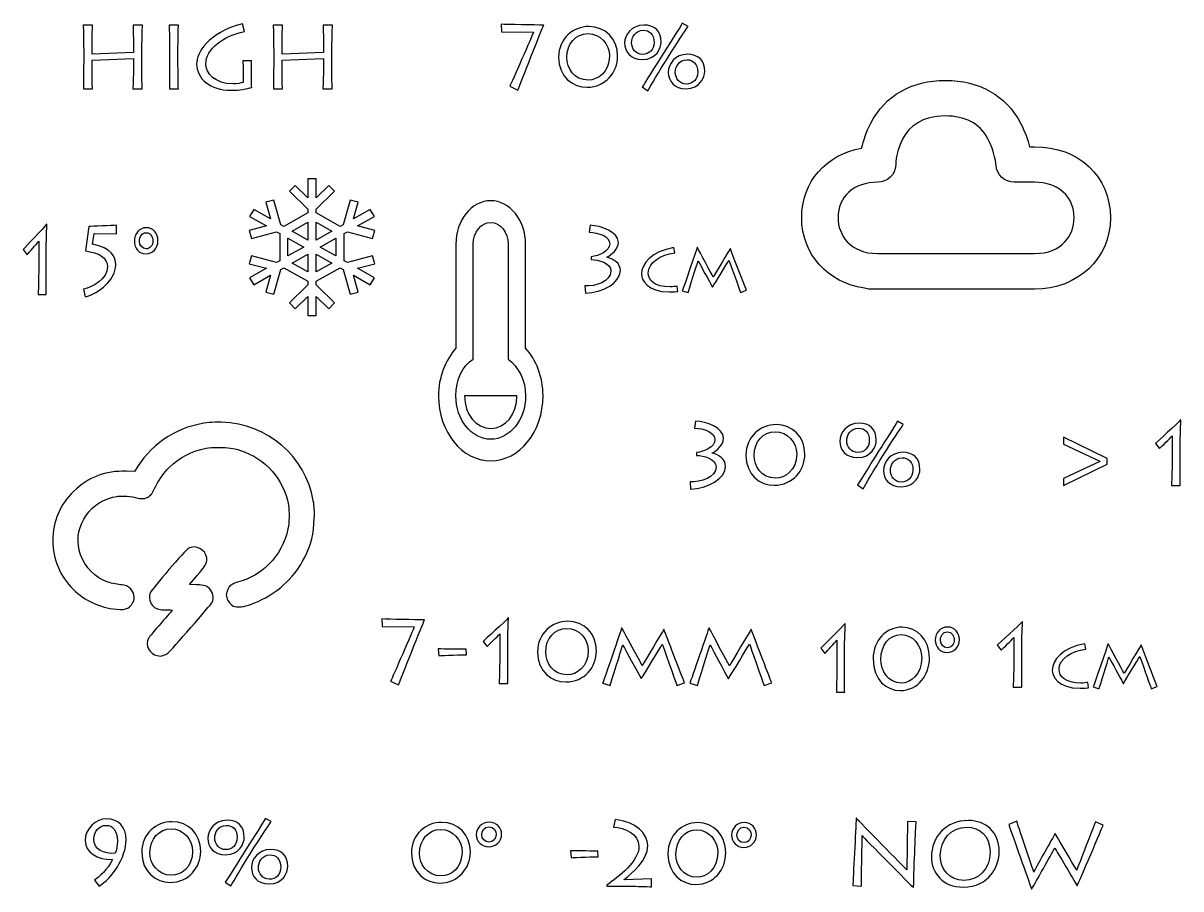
# Model space of a CAD drawing. Extents: x 40 to 368, y 40 to 392.
# Drawn here: x 42.9 to 236.5, y 246.9 to 391.7 of the extents above; entities that cross this region are included whole.
import ezdxf

# ---------------------------------------------------------------- set-up
doc = ezdxf.new("R2010")
doc.units = 0
doc.layers.add('Layer_1', color=7, linetype='CONTINUOUS')

msp = doc.modelspace()

# ---------------------------------------------------------------- linework, layer by layer
at = {"layer": 'Layer_1', "color": 7}
for points in [[(54.499787, 391.349905), (52.947069, 391.349905)], [(62.868933, 391.349905), (61.285162, 391.349905)], [(68.874555, 391.349905), (67.321839, 391.349905)], [(79.912187, 390.26933), (79.601642, 391.593415)], [(86.281975, 391.349905), (84.729256, 391.349905)], [(94.65112, 391.349905), (93.067348, 391.349905)], [(122.844132, 391.496594), (122.90624, 390.218168)], [(129.971105, 391.313962), (129.94005, 391.35962)], [(154.132361, 391.146549), (153.154149, 391.679227)], [(122.90624, 390.218168), (128.263115, 390.187729)], [(61.347271, 388.016865), (61.347271, 386.799316), (54.422151, 386.510148), (54.422151, 387.697258)], [(93.129459, 388.016865), (93.129459, 386.799316), (86.204338, 386.510148), (86.204338, 387.697258)], [(53.024705, 386.966729), (53.024705, 385.323038)], [(54.422151, 384.531631), (54.422151, 385.50567), (61.347271, 385.794838), (61.347271, 384.212025)], [(62.744718, 384.988212), (62.744718, 386.510148)], [(67.399473, 386.966729), (67.399473, 385.323038)], [(68.796918, 385.292599), (68.796918, 386.93629)], [(81.092251, 385.353477), (79.632698, 385.353477)], [(84.806892, 386.966729), (84.806892, 385.323038)], [(86.204338, 384.531631), (86.204338, 385.50567), (93.129459, 385.794838), (93.129459, 384.212025)], [(94.526905, 384.988212), (94.526905, 386.510148)], [(79.679279, 384.303341), (79.679279, 381.761707)], [(81.076725, 383.070572), (81.076732, 384.181586)], [(52.978123, 380.696352), (54.484259, 380.696352)], [(61.254108, 380.696352), (62.806825, 380.696352)], [(67.352891, 380.696352), (68.859029, 380.696352)], [(84.760311, 380.696352), (86.266446, 380.696352)], [(93.036296, 380.696352), (94.589012, 380.696352)], [(124.288159, 381.11699), (125.65455, 380.462557)], [(146.44641, 381.025674), (147.393567, 380.386461)], [(211.247309, 371.018482), (212.082719, 371.018482)], [(212.082719, 365.063127), (208.665052, 365.063127)], [(46.863952, 358.03883), (46.820556, 358.03883)], [(53.894178, 357.679405), (53.301134, 353.578712)], [(54.50169, 354.722333), (54.776519, 356.486773)], [(54.776519, 356.486773), (58.522841, 356.454098), (58.537305, 357.875454)], [(63.455706, 356.633811), (63.47017, 356.633811)], [(63.499102, 357.467021), (63.484637, 357.467021)], [(137.765208, 357.87627), (137.578882, 356.704378)], [(45.504282, 355.196118), (45.504282, 350.964725)], [(115.275071, 354.726646), (115.275071, 337.320992)], [(118.19148, 335.507903), (118.19148, 354.726646)], [(124.024299, 354.726646), (124.024299, 335.507903)], [(126.940708, 337.320992), (126.940708, 354.726646)], [(42.900662, 353.823774), (43.551567, 352.941552)], [(46.748234, 350.605303), (46.748234, 353.121264)], [(137.936006, 352.61037), (137.936006, 352.153789)], [(140.529045, 352.519053), (140.529045, 352.549493)], [(151.920402, 353.24826), (151.750278, 354.153481)], [(155.6861, 354.14157), (155.637493, 354.14157)], [(161.190821, 353.939087), (161.154366, 353.939087)], [(185.804707, 353.152307), (212.082719, 353.152307)], [(52.968448, 347.190779), (53.286669, 345.916462)], [(136.849104, 347.740173), (136.942267, 346.507405)], [(152.394318, 346.804515), (152.284953, 347.697825)], [(153.146394, 346.935534), (154.142834, 346.625853)], [(158.189351, 347.531074), (158.213654, 347.531074)], [(162.867756, 346.625853), (163.876347, 346.995088)], [(212.082719, 347.196926), (184.589517, 347.196926)], [(45.417496, 346.275883), (46.777163, 346.275883)], [(125.482504, 329.3434), (116.733275, 329.3434)], [(155.359289, 325.121562), (155.172962, 323.94967)], [(190.122208, 324.573665), (189.143996, 325.106341)], [(236.540979, 325.308849), (236.494397, 325.308849)], [(235.081425, 322.660681), (235.081425, 318.718867)], [(155.530086, 319.855662), (155.530086, 319.399081)], [(158.123125, 319.764345), (158.123125, 319.794785)], [(232.286534, 321.382254), (232.985257, 320.560409)], [(236.416763, 318.384039), (236.416763, 320.727823)], [(62.02216, 317.455195), (61.546754, 316.690809), (60.15803, 316.737626)], [(154.443184, 314.985465), (154.536347, 313.752697)], [(182.436257, 314.452789), (183.383414, 313.813576)], [(234.988262, 314.35091), (236.447816, 314.35091)], [(71.923566, 297.736056), (70.715631, 297.792062), (71.990078, 299.283642)], [(102.898462, 292.027203), (102.960572, 290.748776)], [(102.960572, 290.748776), (108.317448, 290.718339)], [(110.025438, 291.84457), (109.994383, 291.890228)], [(124.07195, 292.194616), (124.025368, 292.194616)], [(143.062658, 290.505267), (143.00055, 290.505267)], [(157.649713, 290.505267), (157.587602, 290.505267)], [(180.404151, 291.237002), (180.359549, 291.237002)], [(197.502066, 290.68067), (197.487204, 290.68067)], [(210.056017, 291.570929), (210.009435, 291.570929)], [(122.612396, 289.546448), (122.612396, 285.604634)], [(150.096468, 290.246537), (150.049886, 290.246537)], [(164.683523, 290.246537), (164.636941, 290.246537)], [(197.457467, 289.870011), (197.47233, 289.870011)], [(208.596463, 288.92276), (208.596463, 284.980947)], [(112.339471, 287.020035), (112.417108, 285.878583)], [(117.028679, 286.030775), (116.982097, 286.989595)], [(119.817505, 288.268021), (120.516228, 287.446176)], [(123.947734, 285.269806), (123.947734, 287.61359)], [(176.330609, 287.136031), (176.999621, 286.277685)], [(179.006659, 288.471229), (179.006659, 284.354364)], [(205.801572, 287.644334), (206.500295, 286.822489)], [(209.931801, 284.646119), (209.931801, 286.989902)], [(220.639961, 286.973359), (220.469838, 287.87858)], [(224.40566, 287.866669), (224.357053, 287.866669)], [(229.910381, 287.664185), (229.873926, 287.664185)], [(180.285217, 284.004668), (180.285217, 286.452535)], [(104.342489, 281.647599), (105.708882, 280.993165)], [(122.519233, 281.236677), (123.978787, 281.236677)], [(139.817477, 281.297553), (141.090707, 280.901849)], [(146.261256, 282.058522), (146.292309, 282.058522)], [(152.239218, 280.901849), (153.527974, 281.373651)], [(154.404532, 281.297553), (155.67776, 280.901849)], [(160.848309, 282.058522), (160.879364, 282.058522)], [(166.826273, 280.901849), (168.115027, 281.373651)], [(221.113878, 280.529614), (221.004512, 281.422924)], [(226.90891, 281.256173), (226.933214, 281.256173)], [(178.917456, 279.792429), (180.314951, 279.792429)], [(208.5033, 280.612989), (209.962854, 280.612989)], [(221.865954, 280.660633), (222.862394, 280.350952)], [(231.587315, 280.350952), (232.595907, 280.720187)], [(84.402549, 258.152831), (83.424337, 258.685507)], [(120.836057, 258.024648), (120.820538, 258.024648)], [(141.936433, 258.485567), (141.662287, 257.213253)], [(163.503449, 257.989056), (163.488211, 257.989056)], [(182.266619, 258.691085), (182.235566, 258.691085)], [(192.26612, 258.082309), (190.822093, 258.158407)], [(209.096123, 258.234505), (207.745259, 257.671387)], [(223.551921, 257.549633), (222.247639, 258.082309)], [(120.789476, 257.248461), (120.804994, 257.248461)], [(163.457758, 257.19772), (163.472996, 257.19772)], [(215.539899, 256.134233), (215.508844, 256.134233)], [(134.479559, 253.256672), (134.555709, 252.092955)], [(139.079097, 252.248115), (139.033407, 253.225626)], [(54.806783, 248.36678), (55.614195, 247.316645)], [(76.716597, 248.031955), (77.663757, 247.392742)], [(147.982855, 248.570811), (143.444236, 248.400134), (143.428999, 248.462199)], [(147.982865, 247.236429), (147.982855, 248.570811)], [(140.504788, 247.515718), (140.535263, 247.360558), (142.256284, 247.360558)], [(181.661059, 247.428758), (183.120615, 247.322221)], [(191.815831, 247.109151), (191.846886, 247.109151)], [(211.58047, 246.896079), (211.611525, 246.896079)], [(219.173258, 247.413537), (219.204313, 247.413537)]]:
    msp.add_lwpolyline(points, dxfattribs=at)
for points in [[(146.477463, 385.591482)], [(146.508518, 386.443766)], [(137.440161, 382.151907)], [(153.806291, 381.497474)], [(137.222782, 380.964796)], [(153.775235, 380.706067)], [(101.708762, 351.448607), (101.350069, 352.760278), (97.137956, 351.653987), (96.605836, 351.955139), (96.605836, 356.494733), (97.137956, 356.795885), (101.350069, 355.689593), (101.708625, 357.00122), (98.834667, 357.756019), (101.650345, 359.34943), (100.957683, 360.525342), (98.142004, 358.931932), (98.912069, 361.748917), (97.573915, 362.100365), (96.445248, 357.971753), (95.913128, 357.670601), (91.902262, 359.940354), (91.902262, 360.542568), (94.985754, 363.564978), (94.006156, 364.525157), (91.902262, 362.462971), (91.902262, 365.649791), (90.516892, 365.649791), (90.516892, 362.463015), (88.412999, 364.525201), (87.433401, 363.565023), (90.516892, 360.542613), (90.516892, 359.940398), (86.506026, 357.670645), (85.973906, 357.971798), (84.845331, 362.10041), (83.507177, 361.748962), (84.277241, 358.931976), (81.461562, 360.525386), (80.7689, 359.349474), (83.584579, 357.756064), (80.710621, 357.001265), (81.069177, 355.689638), (85.28129, 356.79593), (85.81341, 356.494778), (85.81341, 351.955139), (85.28129, 351.653987), (81.069177, 352.760278), (80.710621, 351.448652), (83.584579, 350.693852), (80.7689, 349.100442), (81.461562, 347.92453), (84.277241, 349.51794), (83.507268, 346.70091), (84.845422, 346.349462), (85.974088, 350.478074), (86.506208, 350.779226), (90.517075, 348.509474), (90.517075, 347.907259), (87.433583, 344.884849), (88.413181, 343.92467), (90.517075, 345.986857), (90.517075, 342.800081), (91.902444, 342.800081), (91.902444, 345.986857), (94.006338, 343.92467), (94.985936, 344.884849), (91.902444, 347.907259), (91.902444, 348.509474), (95.91331, 350.779226), (96.445431, 350.478074), (97.574097, 346.349462), (98.912251, 346.70091), (98.142187, 349.517896), (100.957865, 347.924485), (101.650528, 349.100398), (98.834849, 350.693808)], [(90.516983, 355.400893), (87.891442, 356.886704), (90.516983, 358.372515)], [(91.902353, 358.372515), (94.527895, 356.886704), (91.902353, 355.400893)], [(64.598408, 355.277804)], [(65.451817, 355.310478)], [(87.19878, 355.710703), (89.824321, 354.224936), (87.19878, 352.739125)], [(95.220557, 352.739125), (92.595016, 354.224936), (95.220557, 355.710747)], [(90.516983, 350.077357), (87.891442, 351.563168), (90.516983, 353.048979)], [(91.902353, 350.077357), (91.902353, 353.048979), (94.527895, 351.563168)], [(185.804707, 353.152307)], [(212.082719, 347.19687)], [(126.940708, 337.320992)], [(74.026069, 324.876343)], [(121.107889, 323.904133)], [(121.107889, 322.091044)], [(222.993761, 318.414479), (222.993761, 318.384039), (216.938163, 315.50758), (216.938163, 314.35091), (224.20488, 317.91224), (224.20488, 318.886278), (216.938163, 322.447609), (216.938163, 321.290938)], [(182.498365, 319.870883)], [(182.467309, 319.018597)], [(168.542346, 314.39191)], [(168.759724, 315.57902)], [(189.765082, 314.133183)], [(189.796137, 314.924589)], [(70.982126, 304.001656)], [(198.631951, 288.550706)], [(199.509107, 288.582496)], [(133.683759, 281.495404)], [(133.901138, 282.682514)], [(189.815391, 281.302478)], [(189.607254, 280.062649)], [(122.016114, 255.985256)], [(122.932236, 256.015693)], [(164.660954, 255.909889)], [(165.55953, 255.940935)], [(54.71362, 255.245932)], [(76.747653, 252.597763)], [(76.778708, 253.450049)], [(67.49297, 247.971076)], [(67.710351, 249.158186)], [(84.076478, 248.503755)], [(112.808023, 249.045225)], [(155.628926, 248.834584)], [(200.267225, 248.31148)], [(84.045425, 247.712349)], [(112.590642, 247.858115)], [(155.415702, 247.624331)], [(200.127481, 247.185246)]]:
    msp.add_lwpolyline(points, close=True, dxfattribs=at)
for points in [[(52.947069, 391.349905), (52.978123, 390.98464), (53.024705, 387.225458), (53.024705, 386.966729)], [(54.422151, 387.697258), (54.422151, 387.971207), (54.468732, 391.075957), (54.499787, 391.349905)], [(61.285162, 391.349905), (61.316217, 391.015079), (61.347271, 388.275594), (61.347271, 388.016865)], [(62.744718, 386.510148), (62.744718, 386.875413), (62.822352, 390.98464), (62.868933, 391.349905)], [(67.321839, 391.349905), (67.352891, 390.98464), (67.399473, 387.225458), (67.399473, 386.966729)], [(68.796918, 386.93629), (68.796918, 388.762614), (68.8435, 391.075957), (68.874555, 391.349905)], [(79.601642, 391.593415), (73.73237, 390.04104), (71.915691, 386.616684), (71.915691, 384.896896)], [(84.729256, 391.349905), (84.760311, 390.98464), (84.806892, 387.225458), (84.806892, 386.966729)], [(86.204338, 387.697258), (86.204338, 387.971207), (86.25092, 391.075957), (86.281975, 391.349905)], [(93.067348, 391.349905), (93.098404, 391.015079), (93.129459, 388.275594), (93.129459, 388.016865)], [(94.526905, 386.510148), (94.526905, 386.875413), (94.604539, 390.98464), (94.65112, 391.349905)], [(129.94005, 391.35962), (128.46497, 391.35962), (123.993144, 391.450936), (122.844132, 391.496594)], [(125.65455, 380.462557), (125.98062, 381.299622), (129.722671, 390.918259), (129.971105, 391.313962)], [(146.741425, 391.35962), (144.645257, 391.35962), (143.511774, 389.68549), (143.511774, 388.361406)], [(149.613953, 388.49838), (149.613953, 390.41602), (148.449415, 391.35962), (146.741425, 391.35962)], [(153.154149, 391.679227), (152.70386, 390.8726), (151.368522, 388.787548), (150.002132, 386.641618)], [(73.452881, 384.881676), (73.452881, 387.301555), (76.371991, 389.599678), (79.912187, 390.26933)], [(128.263115, 390.187729), (128.107844, 389.807245), (124.61423, 381.58879), (124.288159, 381.11699)], [(137.517798, 391.11611), (134.893706, 391.11611), (132.471467, 389.091935), (132.471467, 386.017624)], [(133.837857, 385.941527), (133.837857, 388.25487), (135.343993, 389.929), (137.378053, 389.929)], [(137.378053, 389.929), (139.396585, 389.929), (140.96483, 388.193993), (140.96483, 386.200257)], [(142.331221, 386.139379), (142.331221, 389.091935), (140.281634, 391.11611), (137.517798, 391.11611)], [(144.676312, 388.407064), (144.676312, 389.274568), (145.250817, 390.507336), (146.648262, 390.507336)], [(146.648262, 390.507336), (147.610948, 390.507336), (148.433887, 389.868123), (148.433887, 388.467941)], [(150.762963, 386.002405), (152.175937, 388.25487), (153.666546, 390.461678), (154.132361, 391.146549)], [(143.511774, 388.361406), (143.511774, 386.900347), (144.489986, 385.591482), (146.477463, 385.591482)], [(146.508518, 386.443766), (145.390561, 386.443766), (144.676312, 387.402586), (144.676312, 388.407064)], [(146.477463, 385.591482), (148.822068, 385.591482), (149.613953, 387.53956), (149.613953, 388.49838)], [(148.433887, 388.467941), (148.433887, 387.204734), (147.564366, 386.443766), (146.508518, 386.443766)], [(79.632698, 385.353477), (79.648216, 385.262161), (79.679279, 384.744702), (79.679279, 384.303341)], [(81.076732, 384.181586), (81.076732, 384.638167), (81.076732, 384.988212), (81.092251, 385.353477)], [(132.471467, 386.017624), (132.471467, 382.638926), (134.878177, 380.964796), (137.222782, 380.964796)], [(137.440161, 382.151907), (135.048977, 382.151907), (133.837857, 384.160862), (133.837857, 385.941527)], [(137.222782, 380.964796), (140.343744, 380.964796), (142.331221, 383.49121), (142.331221, 386.139379)], [(140.96483, 386.200257), (140.96483, 383.445552), (139.008407, 382.151907), (137.440161, 382.151907)], [(150.002132, 386.641618), (148.480468, 384.252178), (146.989859, 381.786642), (146.44641, 381.025674)], [(147.393567, 380.386461), (147.859382, 381.193087), (149.272354, 383.628184), (150.762963, 386.002405)], [(154.039198, 386.474205), (151.94303, 386.474205), (150.809544, 384.800075), (150.809544, 383.475991)], [(151.974082, 383.460772), (151.974082, 384.328275), (152.548589, 385.561043), (153.946035, 385.561043)], [(153.946035, 385.561043), (154.908718, 385.561043), (155.731659, 384.92183), (155.731659, 383.50643)], [(156.911724, 383.612965), (156.911724, 385.530605), (155.747186, 386.474205), (154.039198, 386.474205)], [(53.024705, 385.323038), (53.024705, 384.927335), (53.009178, 381.366004), (52.978123, 380.696352)], [(54.484259, 380.696352), (54.468733, 381.046398), (54.422151, 383.84676), (54.422151, 384.531631)], [(61.347271, 384.212025), (61.347271, 383.922857), (61.300689, 381.21381), (61.254108, 380.696352)], [(62.806825, 380.696352), (62.77577, 380.98552), (62.744718, 384.79036), (62.744718, 384.988212)], [(67.399473, 385.323038), (67.399473, 384.927335), (67.383954, 381.366004), (67.352891, 380.696352)], [(68.859029, 380.696352), (68.84351, 381.046398), (68.796918, 383.770663), (68.796918, 385.292599)], [(71.915691, 384.896896), (71.915691, 382.385701), (74.16713, 380.452842), (77.6918, 380.452842)], [(78.01787, 381.533417), (74.94349, 381.533417), (73.452881, 383.298863), (73.452881, 384.881676)], [(84.806892, 385.323038), (84.806892, 384.927335), (84.791374, 381.366004), (84.760311, 380.696352)], [(86.266446, 380.696352), (86.250927, 381.046398), (86.204338, 383.84676), (86.204338, 384.531631)], [(93.129459, 384.212025), (93.129459, 383.922857), (93.082877, 381.21381), (93.036296, 380.696352)], [(94.589012, 380.696352), (94.557957, 380.98552), (94.526905, 384.79036), (94.526905, 384.988212)], [(150.809544, 383.475991), (150.809544, 382.014932), (151.787756, 380.706067), (153.775235, 380.706067)], [(153.806291, 381.497474), (152.688334, 381.497474), (151.974082, 382.456294), (151.974082, 383.460772)], [(153.775235, 380.706067), (156.119838, 380.706067), (156.911724, 382.654145), (156.911724, 383.612965)], [(155.731659, 383.50643), (155.731659, 382.243223), (154.862137, 381.497474), (153.806291, 381.497474)], [(79.679279, 381.761707), (79.306627, 381.639953), (78.670012, 381.533417), (78.01787, 381.533417)], [(81.123306, 380.939862), (81.123306, 381.137714), (81.076725, 382.492237), (81.076725, 383.070572)], [(184.665467, 374.963932), (187.095817, 379.579349), (191.500804, 382.110412), (197.196914, 382.110412)], [(197.196914, 382.110412), (202.817058, 382.110412), (207.297992, 379.579349), (209.728342, 374.963932)], [(77.6918, 380.452842), (78.980556, 380.452842), (80.424583, 380.681133), (81.123306, 380.939862)], [(197.120974, 376.155059), (189.298304, 376.229619), (188.842614, 368.785234), (188.842614, 367.966371)], [(204.260075, 372.358477), (202.817058, 374.96396), (200.462658, 376.155059), (197.120974, 376.155059)], [(183.146484, 370.795141), (183.450304, 371.986213), (183.905987, 373.475073), (184.665467, 374.963932)], [(209.728342, 374.963932), (210.487802, 373.549521), (210.943499, 372.135107), (211.247309, 371.018482)], [(205.627142, 367.891924), (205.627142, 367.891924), (205.475295, 370.199646), (204.260075, 372.358477)], [(173.121351, 359.107661), (173.121351, 365.137519), (177.222524, 369.752935), (183.146484, 370.795141)], [(212.082719, 371.018482), (219.449699, 371.018482), (224.766062, 366.030829), (224.766062, 359.107661)], [(188.842614, 367.966371), (188.766514, 366.328646), (187.475557, 365.063127), (185.804707, 365.063127)], [(208.665052, 365.063127), (207.070152, 365.063127), (205.703092, 366.328646), (205.627142, 367.891924)], [(185.804707, 365.063127), (181.855374, 365.063127), (179.197181, 362.680957), (179.197181, 359.107717)], [(218.690199, 359.107717), (218.690199, 362.680957), (216.032019, 365.063127), (212.082719, 365.063127)], [(121.107889, 361.979002), (117.899839, 361.979002), (115.275071, 358.715442), (115.275071, 354.726646)], [(126.940708, 354.726646), (126.940708, 358.715442), (124.31594, 361.979002), (121.107889, 361.979002)], [(118.19148, 354.726646), (118.19148, 356.721044), (119.503864, 358.352824), (121.107889, 358.352824)], [(121.107889, 358.352824), (122.711915, 358.352824), (124.024299, 356.721044), (124.024299, 354.726646)], [(183.602174, 347.345765), (177.526334, 348.239075), (173.121351, 353.003385), (173.121351, 359.107661)], [(179.197181, 359.107717), (179.197181, 356.278894), (181.247804, 353.152307), (185.804707, 353.152307)], [(212.082719, 353.152307), (216.639609, 353.152307), (218.690199, 356.204446), (218.690199, 359.107717)], [(224.766062, 359.107661), (224.766062, 352.333387), (219.297799, 347.19687), (212.082719, 347.19687)], [(46.820556, 358.03883), (46.401084, 357.499695), (43.175488, 354.101509), (42.900662, 353.823774)], [(46.748234, 353.121264), (46.748234, 355.326815), (46.863952, 357.499695), (46.863952, 358.03883)], [(58.537305, 357.875454), (57.785147, 357.810106), (54.328118, 357.695742), (53.894178, 357.679405)], [(63.484637, 357.467021), (62.370864, 357.467021), (61.502991, 356.486773), (61.502991, 355.228792)], [(62.3564, 355.245129), (62.3564, 355.914964), (62.746943, 356.633811), (63.455706, 356.633811)], [(63.47017, 356.633811), (64.265722, 356.633811), (64.598408, 355.898627), (64.598408, 355.277804)], [(65.451817, 355.310478), (65.451817, 356.454098), (64.699658, 357.467021), (63.499102, 357.467021)], [(137.578882, 356.704378), (139.178181, 356.689167), (141.010386, 356.019507), (141.010386, 354.756299)], [(142.454413, 354.999811), (142.454413, 356.810913), (139.566359, 357.784954), (137.765208, 357.87627)], [(43.551567, 352.941552), (43.971039, 353.431678), (45.08481, 354.640647), (45.504282, 355.196118)], [(58.378194, 351.24246), (58.378194, 352.58213), (57.683896, 354.117846), (54.50169, 354.722333)], [(61.502991, 355.228792), (61.502991, 354.068835), (62.298542, 353.08859), (63.455706, 353.08859)], [(63.47017, 353.9218), (62.833729, 353.9218), (62.3564, 354.509946), (62.3564, 355.245129)], [(63.455706, 353.08859), (64.497154, 353.08859), (65.451817, 353.987149), (65.451817, 355.310478)], [(64.598408, 355.277804), (64.598408, 354.509946), (64.121078, 353.9218), (63.47017, 353.9218)], [(141.010386, 354.756299), (141.010386, 353.569189), (139.193707, 352.732125), (137.936006, 352.61037)], [(140.529045, 352.549493), (141.320931, 352.884318), (142.454413, 353.919235), (142.454413, 354.999811)], [(53.301134, 353.578712), (55.586535, 353.333651), (57.00406, 352.402418), (57.00406, 350.981062)], [(142.796013, 350.297028), (142.796013, 351.514576), (141.740164, 352.214668), (140.529045, 352.519053)], [(151.750278, 354.153481), (147.971099, 353.498387), (146.318467, 351.437818), (146.318467, 349.722662)], [(147.448575, 349.889413), (147.448575, 351.652212), (149.514365, 352.962401), (151.920402, 353.24826)], [(155.637493, 354.14157), (155.576735, 353.891443), (153.32867, 347.364323), (153.146394, 346.935534)], [(158.335171, 349.222408), (158.007075, 349.806038), (156.014196, 353.498387), (155.6861, 354.14157)], [(161.154366, 353.939087), (160.959939, 353.629406), (158.68757, 349.794127), (158.335171, 349.222408)], [(163.876347, 346.995088), (163.426734, 348.06706), (161.518917, 353.117241), (161.190821, 353.939087)], [(45.504282, 350.964725), (45.504282, 348.759173), (45.417496, 346.700657), (45.417496, 346.275883)], [(46.777163, 346.275883), (46.73377, 346.782346), (46.748234, 348.252714), (46.748234, 350.605303)], [(57.00406, 350.981062), (57.00406, 348.857197), (54.545086, 347.51753), (52.968448, 347.190779)], [(53.286669, 345.916462), (55.586535, 346.471933), (58.378194, 348.791848), (58.378194, 351.24246)], [(137.936006, 352.153789), (139.100544, 352.108131), (141.212241, 351.590673), (141.212241, 350.220931)], [(154.142834, 346.625853), (154.252199, 347.01891), (155.601038, 351.31871), (155.795465, 351.949982)], [(155.795465, 351.949982), (156.281533, 351.032851), (157.569614, 348.662601), (158.189351, 347.531074)], [(158.213654, 347.531074), (158.68757, 348.269544), (160.607539, 351.47355), (160.959939, 352.033358)], [(160.959939, 352.033358), (161.105759, 351.640302), (162.61257, 347.388144), (162.867756, 346.625853)], [(141.212241, 350.220931), (141.212241, 348.455484), (138.619202, 347.61842), (136.849104, 347.740173)], [(136.942267, 346.507405), (139.78374, 346.583503), (142.796013, 348.227194), (142.796013, 350.297028)], [(146.318467, 349.722662), (146.318467, 348.745976), (147.241997, 346.721139), (151.009024, 346.721139)], [(151.118389, 347.578717), (148.48147, 347.578717), (147.448575, 348.698333), (147.448575, 349.889413)], [(151.009024, 346.721139), (151.677368, 346.721139), (152.187739, 346.768783), (152.394318, 346.804515)], [(152.284953, 347.697825), (152.029767, 347.638271), (151.568002, 347.578717), (151.118389, 347.578717)], [(184.589517, 347.196926), (184.209777, 347.196926), (183.905997, 347.271486), (183.602174, 347.345765)], [(115.275071, 337.320992), (113.525225, 335.326594), (112.358661, 332.425651), (112.358661, 329.3434)], [(129.857118, 329.3434), (129.857118, 332.60696), (128.690554, 335.326594), (126.940708, 337.320992)], [(115.275071, 329.3434), (115.275071, 332.063034), (116.441634, 334.420049), (118.19148, 335.507903)], [(124.024299, 335.507903), (125.774144, 334.23874), (126.940708, 331.881725), (126.940708, 329.3434)], [(112.358661, 329.3434), (112.358661, 323.360206), (116.295814, 318.464866), (121.107889, 318.464866)], [(121.107889, 322.091044), (117.899839, 322.091044), (115.275071, 325.354604), (115.275071, 329.3434)], [(116.733275, 329.3434), (116.733275, 326.261149), (118.628941, 323.904133), (121.107889, 323.904133)], [(121.107889, 323.904133), (123.586837, 323.904133), (125.482504, 326.261149), (125.482504, 329.3434)], [(121.107889, 318.464866), (125.919965, 318.464866), (129.857118, 323.360206), (129.857118, 329.3434)], [(126.940708, 329.3434), (126.940708, 325.354604), (124.31594, 322.091044), (121.107889, 322.091044)], [(74.026069, 324.876343), (69.032289, 324.363544), (64.638013, 321.650346), (62.02216, 317.455195)], [(76.080361, 324.92316), (75.395597, 324.941537), (74.472906, 324.92316), (74.026069, 324.876343)], [(91.432651, 311.777213), (90.139009, 319.263555), (83.813644, 324.671136), (76.080361, 324.92316)], [(155.172962, 323.94967), (156.772261, 323.934459), (158.604466, 323.264799), (158.604466, 322.001591)], [(160.048493, 322.245103), (160.048493, 324.056205), (157.160439, 325.030246), (155.359289, 325.121562)], [(168.837361, 324.543225), (166.213269, 324.543225), (163.79103, 322.519051), (163.79103, 319.444739)], [(173.650784, 319.566494), (173.650784, 322.519051), (171.601197, 324.543225), (168.837361, 324.543225)], [(182.731272, 324.786734), (180.635104, 324.786734), (179.501621, 323.112606), (179.501621, 321.788522)], [(180.666159, 321.83418), (180.666159, 322.701684), (181.240664, 323.934452), (182.638109, 323.934452)], [(182.638109, 323.934452), (183.600795, 323.934452), (184.423733, 323.295239), (184.423733, 321.895057)], [(185.6038, 321.925496), (185.6038, 323.843136), (184.439262, 324.786734), (182.731272, 324.786734)], [(189.143996, 325.106341), (188.693707, 324.299716), (187.358369, 322.214663), (185.991979, 320.068733)], [(186.75281, 319.42952), (188.165784, 321.681985), (189.656393, 323.888794), (190.122208, 324.573665)], [(236.494397, 325.308849), (236.044111, 324.80661), (232.581549, 321.640984), (232.286534, 321.382254)], [(236.416763, 320.727823), (236.416763, 322.782436), (236.540979, 324.80661), (236.540979, 325.308849)], [(158.604466, 322.001591), (158.604466, 320.814481), (156.787787, 319.977417), (155.530086, 319.855662)], [(158.123125, 319.794785), (158.915011, 320.12961), (160.048493, 321.164527), (160.048493, 322.245103)], [(165.157421, 319.368644), (165.157421, 321.681985), (166.663556, 323.356115), (168.697616, 323.356115)], [(168.697616, 323.356115), (170.716148, 323.356115), (172.284394, 321.621108), (172.284394, 319.627371)], [(179.501621, 321.788522), (179.501621, 320.327463), (180.479833, 319.018597), (182.467309, 319.018597)], [(182.498365, 319.870883), (181.380408, 319.870883), (180.666159, 320.829702), (180.666159, 321.83418)], [(182.467309, 319.018597), (184.811914, 319.018597), (185.6038, 320.966676), (185.6038, 321.925496)], [(184.423733, 321.895057), (184.423733, 320.631849), (183.554213, 319.870883), (182.498365, 319.870883)], [(232.985257, 320.560409), (233.435546, 321.01699), (234.631136, 322.143223), (235.081425, 322.660681)], [(67.377517, 317.426754), (69.004167, 319.021157), (71.18211, 320.14914), (73.502898, 320.596746)], [(73.502898, 320.596746), (73.893044, 320.671565), (74.767971, 320.727133), (75.642898, 320.727133)], [(75.642898, 320.727133), (77.240979, 320.727133), (77.954312, 320.624748), (79.266703, 320.205146)], [(79.266703, 320.205146), (83.432873, 318.89077), (86.495563, 315.394372), (87.266035, 311.086772)], [(160.390093, 317.54232), (160.390093, 318.759868), (159.334244, 319.45996), (158.123125, 319.764345)], [(168.542346, 314.39191), (171.663308, 314.39191), (173.650784, 316.918326), (173.650784, 319.566494)], [(172.284394, 319.627371), (172.284394, 316.872668), (170.32797, 315.57902), (168.759724, 315.57902)], [(185.991979, 320.068733), (184.470315, 317.679295), (182.979706, 315.213756), (182.436257, 314.452789)], [(190.029045, 319.90132), (187.932877, 319.90132), (186.799391, 318.227192), (186.799391, 316.903105)], [(192.901573, 317.040079), (192.901573, 318.957721), (191.737035, 319.90132), (190.029045, 319.90132)], [(155.530086, 319.399081), (156.694624, 319.353423), (158.806321, 318.835965), (158.806321, 317.466223)], [(163.79103, 319.444739), (163.79103, 316.066041), (166.197741, 314.39191), (168.542346, 314.39191)], [(168.759724, 315.57902), (166.36854, 315.57902), (165.157421, 317.587978), (165.157421, 319.368644)], [(183.383414, 313.813576), (183.849229, 314.620201), (185.262201, 317.0553), (186.75281, 319.42952)], [(187.963929, 316.887886), (187.963929, 317.75539), (188.538436, 318.988158), (189.935882, 318.988158)], [(189.935882, 318.988158), (190.898568, 318.988158), (191.721506, 318.348945), (191.721506, 316.933544)], [(235.081425, 318.718867), (235.081425, 316.664251), (234.988262, 314.746611), (234.988262, 314.35091)], [(236.447816, 314.35091), (236.401234, 314.822709), (236.416763, 316.192452), (236.416763, 318.384039)], [(60.15803, 316.737626), (56.676624, 316.849637), (53.784902, 315.749219), (51.331089, 313.362428)], [(65.037533, 314.117188), (65.8272, 315.664773), (66.378493, 316.447973), (67.377517, 317.426754)], [(158.806321, 317.466223), (158.806321, 315.700776), (156.213282, 314.863712), (154.443184, 314.985465)], [(154.536347, 313.752697), (157.37782, 313.828795), (160.390093, 315.472486), (160.390093, 317.54232)], [(186.799391, 316.903105), (186.799391, 315.442046), (187.777603, 314.133183), (189.765082, 314.133183)], [(189.796137, 314.924589), (188.678181, 314.924589), (187.963929, 315.883408), (187.963929, 316.887886)], [(189.765082, 314.133183), (192.109687, 314.133183), (192.901573, 316.081259), (192.901573, 317.040079)], [(191.721506, 316.933544), (191.721506, 315.670336), (190.851986, 314.924589), (189.796137, 314.924589)], [(63.92468, 312.513596), (64.314826, 312.765183), (64.438476, 312.952013), (65.037533, 314.117188)], [(51.331089, 313.362428), (49.029049, 311.115213), (47.868431, 308.364824), (47.868431, 305.157642)], [(52.49126, 302.780477), (51.083341, 306.919623), (53.52778, 311.292417), (57.85599, 312.392397)], [(57.85599, 312.392397), (58.940275, 312.671987), (60.490592, 312.65361), (61.698973, 312.336392)], [(61.698973, 312.336392), (62.831021, 312.047177), (63.277859, 312.084805), (63.92468, 312.513596)], [(91.594245, 308.840432), (91.641562, 310.341638), (91.61344, 310.723613), (91.432651, 311.777213)], [(87.266035, 311.086772), (87.427628, 310.163996), (87.399059, 308.000789), (87.199522, 307.115205)], [(89.9484, 302.267678), (91.099643, 304.560835), (91.508538, 306.211243), (91.594245, 308.840432)], [(87.199522, 307.115205), (86.695547, 304.756854), (85.639831, 302.789665), (84.013181, 301.195263)], [(47.868431, 305.157642), (47.868431, 302.006465), (49.038423, 299.20926), (51.292699, 296.990485)], [(73.616728, 301.76363), (73.807337, 303.134448), (72.313712, 304.392819), (70.982126, 304.001656)], [(57.05695, 298.202914), (54.964267, 298.92092), (53.204593, 300.692089), (52.49126, 302.780477)], [(70.439761, 303.777635), (70.106753, 303.60043), (64.466153, 297.055679), (64.200103, 296.514877)], [(70.982126, 304.001656), (70.849102, 303.954839), (70.611175, 303.861643), (70.439761, 303.777635)], [(86.961596, 298.212102), (88.302555, 299.526915), (89.14936, 300.682901), (89.9484, 302.267678)], [(71.990078, 299.283642), (73.321663, 300.850042), (73.540395, 301.176011), (73.616728, 301.76363)], [(84.013181, 301.195263), (82.500808, 299.694056), (80.950491, 298.808472), (78.753353, 298.165285)], [(82.823995, 295.275321), (84.460019, 296.077335), (85.630011, 296.906914), (86.961596, 298.212102)], [(51.292699, 296.990485), (53.233162, 295.079302), (55.715544, 293.932505), (58.492991, 293.652915)], [(59.406307, 297.74612), (58.883137, 297.74612), (57.751088, 297.970141), (57.05695, 298.202914)], [(61.470421, 295.657732), (61.470421, 296.739336), (60.481217, 297.736931), (59.406307, 297.74612)], [(64.200103, 296.514877), (63.809957, 295.740865), (64.076453, 294.566503), (64.761217, 294.053704)], [(74.016248, 297.158063), (73.540841, 297.59648), (73.245777, 297.680051), (71.923566, 297.736056)], [(74.51085, 294.808463), (74.872427, 295.572849), (74.663069, 296.552068), (74.016248, 297.158063)], [(77.678442, 297.699303), (77.240979, 297.372897), (76.879402, 296.627325), (76.879402, 296.058521)], [(78.753353, 298.165285), (78.353832, 298.053274), (77.868605, 297.838879), (77.678442, 297.699303)], [(60.39551, 293.858122), (60.994567, 294.165714), (61.470421, 294.967729), (61.470421, 295.657732)], [(67.1012, 286.296523), (67.624371, 286.73494), (74.339882, 294.454492), (74.51085, 294.808463)], [(76.879402, 296.058521), (76.879402, 295.452525), (77.288296, 294.697328), (77.811467, 294.342919)], [(77.811467, 294.342919), (78.191792, 294.091332), (78.296694, 294.06333), (79.000207, 294.06333)], [(79.000207, 294.06333), (79.980036, 294.072518), (81.054946, 294.417739), (82.823995, 295.275321)], [(58.492991, 293.652915), (59.462999, 293.550531), (59.881714, 293.59691), (60.39551, 293.858122)], [(64.761217, 294.053704), (65.275014, 293.662104), (65.712477, 293.559719), (66.825331, 293.550093)], [(67.843103, 293.503276), (67.843103, 293.475273), (66.996745, 292.496492), (65.969152, 291.33088)], [(66.825331, 293.550093), (67.386445, 293.550093), (67.843103, 293.531279), (67.843103, 293.503276)], [(65.969152, 291.33088), (64.932185, 290.165706), (63.990746, 289.028097), (63.87647, 288.804076)], [(109.994383, 291.890228), (108.5193, 291.890228), (104.047474, 291.981545), (102.898462, 292.027203)], [(108.317448, 290.718339), (108.162174, 290.337854), (104.66856, 282.119399), (104.342489, 281.647599)], [(105.708882, 280.993165), (106.034953, 281.830232), (109.777001, 291.448869), (110.025438, 291.84457)], [(124.025368, 292.194616), (123.575082, 291.692377), (120.11252, 288.526751), (119.817505, 288.268021)], [(123.947734, 287.61359), (123.947734, 289.668203), (124.07195, 291.692377), (124.07195, 292.194616)], [(133.978774, 291.646719), (131.354683, 291.646719), (128.932443, 289.622545), (128.932443, 286.548233)], [(138.792198, 286.669988), (138.792198, 289.622545), (136.742611, 291.646719), (133.978774, 291.646719)], [(143.00055, 290.505267), (142.922913, 290.185661), (140.050385, 281.84545), (139.817477, 281.297553)], [(146.447583, 284.219671), (146.028349, 284.965421), (143.481891, 289.683422), (143.062658, 290.505267)], [(157.587602, 290.505267), (157.509968, 290.185661), (154.63744, 281.84545), (154.404532, 281.297553)], [(161.034635, 284.219671), (160.615401, 284.965421), (158.068946, 289.683422), (157.649713, 290.505267)], [(180.359549, 291.237002), (179.92841, 290.71246), (176.613081, 287.406247), (176.330609, 287.136031)], [(180.285217, 286.452535), (180.285217, 288.598392), (180.404151, 290.71246), (180.404151, 291.237002)], [(189.889726, 290.664773), (187.377214, 290.664773), (185.057968, 288.550706), (185.057968, 285.339866)], [(194.498479, 285.467029), (194.498479, 288.550706), (192.536043, 290.664773), (189.889726, 290.664773)], [(197.487204, 290.68067), (196.342447, 290.68067), (195.450433, 289.726954), (195.450433, 288.503019)], [(199.509104, 288.582496), (199.509104, 289.695164), (198.736023, 290.68067), (197.502066, 290.68067)], [(210.009435, 291.570929), (209.559149, 291.06869), (206.096587, 287.903064), (205.801572, 287.644334)], [(209.931801, 286.989902), (209.931801, 289.044516), (210.056017, 291.06869), (210.056017, 291.570929)], [(63.87647, 288.804076), (63.267592, 287.64809), (64.00012, 286.184075), (65.322331, 285.895297)], [(120.516228, 287.446176), (120.966516, 287.902757), (122.162107, 289.02899), (122.612396, 289.546448)], [(130.298834, 286.472138), (130.298834, 288.785479), (131.804969, 290.459609), (133.83903, 290.459609)], [(133.83903, 290.459609), (135.857562, 290.459609), (137.425807, 288.724602), (137.425807, 286.730865)], [(150.049886, 290.246537), (149.801452, 289.850836), (146.897869, 284.9502), (146.447583, 284.219671)], [(153.527974, 281.373651), (152.953467, 282.743393), (150.515702, 289.196402), (150.096468, 290.246537)], [(164.636941, 290.246537), (164.388505, 289.850836), (161.484924, 284.9502), (161.034635, 284.219671)], [(168.115027, 281.373651), (167.540522, 282.743393), (165.102757, 289.196402), (164.683523, 290.246537)], [(186.36626, 285.26039), (186.36626, 287.676467), (187.808354, 289.424945), (189.755924, 289.424945)], [(189.755924, 289.424945), (191.688627, 289.424945), (193.190187, 287.612887), (193.190187, 285.530609)], [(196.327579, 288.518916), (196.327579, 289.170621), (196.728985, 289.870011), (197.457467, 289.870011)], [(197.45747, 286.420745), (198.527889, 286.420745), (199.509107, 287.294981), (199.509107, 288.582496)], [(197.47233, 289.870011), (198.290012, 289.870011), (198.631951, 289.154725), (198.631951, 288.550706)], [(198.631954, 288.550706), (198.631954, 287.80363), (198.141345, 287.231401), (197.472333, 287.231401)], [(206.500295, 286.822489), (206.950584, 287.279069), (208.146174, 288.405303), (208.596463, 288.92276)], [(116.982097, 286.989595), (116.702608, 286.974384), (113.131357, 287.004806), (112.339471, 287.020035)], [(133.683759, 281.495404), (136.804721, 281.495404), (138.792198, 284.02182), (138.792198, 286.669988)], [(137.425807, 286.730865), (137.425807, 283.976162), (135.469383, 282.682514), (133.901138, 282.682514)], [(141.090707, 280.901849), (141.230452, 281.404088), (142.953968, 286.898279), (143.202402, 287.704906)], [(143.202402, 287.704906), (143.823488, 286.533014), (145.469371, 283.50436), (146.261256, 282.058522)], [(146.292309, 282.058522), (146.897869, 283.002121), (149.351163, 287.09613), (149.801452, 287.811441)], [(149.801452, 287.811441), (149.987778, 287.309202), (151.913147, 281.87589), (152.239218, 280.901849)], [(155.67776, 280.901849), (155.817504, 281.404088), (157.541021, 286.898279), (157.789457, 287.704906)], [(157.789457, 287.704906), (158.410543, 286.533014), (160.056423, 283.50436), (160.848309, 282.058522)], [(160.879364, 282.058522), (161.484924, 283.002121), (163.938219, 287.09613), (164.388505, 287.811441)], [(164.388505, 287.811441), (164.574831, 287.309202), (166.500202, 281.87589), (166.826273, 280.901849)], [(176.999621, 286.277685), (177.430763, 286.754544), (178.575517, 287.930793), (179.006659, 288.471229)], [(195.450433, 288.503019), (195.450433, 287.374457), (196.268112, 286.420745), (197.45747, 286.420745)], [(197.472333, 287.231401), (196.818188, 287.231401), (196.327579, 287.80363), (196.327579, 288.518916)], [(220.469838, 287.87858), (216.690658, 287.223486), (215.038027, 285.162917), (215.038027, 283.447761)], [(216.168135, 283.614512), (216.168135, 285.377311), (218.233925, 286.687499), (220.639961, 286.973359)], [(224.357053, 287.866669), (224.296295, 287.616542), (222.04823, 281.089422), (221.865954, 280.660633)], [(227.054731, 282.947507), (226.726635, 283.531136), (224.733756, 287.223486), (224.40566, 287.866669)], [(229.873926, 287.664185), (229.679498, 287.354505), (227.40713, 283.519226), (227.054731, 282.947507)], [(232.595907, 280.720187), (232.146294, 281.792159), (230.238477, 286.84234), (229.910381, 287.664185)], [(65.322331, 285.895297), (65.731226, 285.811289), (65.90264, 285.811289), (66.330729, 285.942114)], [(66.330729, 285.942114), (66.615973, 286.016497), (66.958355, 286.184513), (67.1012, 286.296523)], [(112.417108, 285.878583), (113.007139, 285.924241), (116.780242, 286.076433), (117.028679, 286.030775)], [(122.612396, 285.604634), (122.612396, 283.550018), (122.519233, 281.632378), (122.519233, 281.236677)], [(123.978787, 281.236677), (123.932205, 281.708476), (123.947734, 283.078219), (123.947734, 285.269806)], [(128.932443, 286.548233), (128.932443, 283.169535), (131.339154, 281.495404), (133.683759, 281.495404)], [(133.901138, 282.682514), (131.509953, 282.682514), (130.298834, 284.691472), (130.298834, 286.472138)], [(185.057968, 285.339866), (185.057968, 281.811124), (187.362346, 280.062649), (189.607254, 280.062649)], [(189.815391, 281.302478), (187.525882, 281.302478), (186.36626, 283.400648), (186.36626, 285.26039)], [(189.607254, 280.062649), (192.59551, 280.062649), (194.498479, 282.701256), (194.498479, 285.467029)], [(193.190187, 285.530609), (193.190187, 282.653573), (191.316955, 281.302478), (189.815391, 281.302478)], [(208.596463, 284.980947), (208.596463, 282.926331), (208.5033, 281.008691), (208.5033, 280.612989)], [(222.862394, 280.350952), (222.971759, 280.744008), (224.320598, 285.043809), (224.515025, 285.675081)], [(224.515025, 285.675081), (225.001093, 284.757949), (226.289174, 282.387699), (226.90891, 281.256173)], [(226.933214, 281.256173), (227.40713, 281.994643), (229.327099, 285.198649), (229.679498, 285.758457)], [(229.679498, 285.758457), (229.825319, 285.3654), (231.33213, 281.113243), (231.587315, 280.350952)], [(179.006659, 284.354364), (179.006659, 282.208506), (178.917456, 280.205706), (178.917456, 279.792429)], [(180.314951, 279.792429), (180.270349, 280.285182), (180.285217, 281.715754), (180.285217, 284.004668)], [(209.962854, 280.612989), (209.916272, 281.084789), (209.931801, 282.454531), (209.931801, 284.646119)], [(215.038027, 283.447761), (215.038027, 282.471075), (215.961556, 280.446238), (219.728584, 280.446238)], [(219.837949, 281.303816), (217.20103, 281.303816), (216.168135, 282.423432), (216.168135, 283.614512)], [(221.004512, 281.422924), (220.749327, 281.36337), (220.287562, 281.303816), (219.837949, 281.303816)], [(219.728584, 280.446238), (220.396927, 280.446238), (220.907299, 280.493881), (221.113878, 280.529614)], [(56.887425, 258.609412), (55.024165, 258.609412), (53.269593, 256.996158), (53.269593, 254.956765)], [(60.117077, 255.154616), (60.117077, 257.148353), (58.859376, 258.609412), (56.887425, 258.609412)], [(67.787988, 258.122391), (65.163894, 258.122391), (62.741655, 256.098217), (62.741655, 253.023905)], [(72.601411, 253.14566), (72.601411, 256.098217), (70.551824, 258.122391), (67.787988, 258.122391)], [(77.011615, 258.3659), (74.915444, 258.3659), (73.781962, 256.691772), (73.781962, 255.367688)], [(79.884141, 255.504662), (79.884141, 257.422302), (78.719603, 258.3659), (77.011615, 258.3659)], [(83.424337, 258.685507), (82.97405, 257.878882), (81.638713, 255.793829), (80.272322, 253.647899)], [(81.033153, 253.008686), (82.446125, 255.261151), (83.936733, 257.46796), (84.402549, 258.152831)], [(112.885657, 258.00943), (110.261565, 258.00943), (107.839326, 255.985256), (107.839326, 252.910943)], [(117.699083, 253.032699), (117.699083, 255.985256), (115.649496, 258.00943), (112.885657, 258.00943)], [(120.820538, 258.024648), (119.624948, 258.024648), (118.693317, 257.111487), (118.693317, 255.939598)], [(122.932226, 256.015693), (122.932226, 257.08105), (122.124813, 258.024648), (120.836057, 258.024648)], [(147.373637, 254.125559), (147.373637, 256.189194), (145.393702, 258.066635), (141.936433, 258.485567)], [(155.705079, 257.97354), (153.131163, 257.97354), (150.75524, 255.909905), (150.75524, 252.77566)], [(160.42646, 252.899789), (160.42646, 255.909905), (158.416066, 257.97354), (155.705079, 257.97354)], [(163.488211, 257.989056), (162.315481, 257.989056), (161.401665, 257.058093), (161.401665, 255.863357)], [(165.559536, 255.940935), (165.559536, 257.027059), (164.76756, 257.989056), (163.503449, 257.989056)], [(182.235566, 258.691085), (182.157929, 257.12349), (181.738696, 248.57021), (181.661059, 247.428758)], [(190.713403, 250.061705), (190.216533, 250.548726), (182.701381, 258.204065), (182.266619, 258.691085)], [(190.822093, 258.158407), (190.806574, 257.656168), (190.713403, 250.487849), (190.713403, 250.061705)], [(191.846886, 247.109151), (191.908994, 250.94443), (192.204012, 257.169148), (192.26612, 258.082309)], [(200.997001, 258.325821), (197.254953, 258.325821), (194.817185, 255.586336), (194.817185, 252.207638)], [(206.152024, 253.136018), (206.152024, 256.4234), (203.931637, 258.325821), (200.997001, 258.325821)], [(207.745259, 257.671387), (208.381871, 255.93638), (211.099128, 248.113629), (211.58047, 246.896079)], [(211.937596, 249.711662), (211.689159, 250.533507), (209.60852, 256.484276), (209.096123, 258.234505)], [(222.247639, 258.082309), (221.937097, 257.230027), (219.375113, 250.777016), (219.126676, 250.031268)], [(219.204313, 247.413537), (219.623547, 248.28104), (223.381124, 257.153929), (223.551921, 257.549633)], [(54.71362, 255.245932), (54.71362, 256.433042), (55.567614, 257.513618), (56.794262, 257.513618)], [(56.794262, 257.513618), (57.89669, 257.513618), (58.657523, 256.646114), (58.657523, 254.941544)], [(64.108048, 252.94781), (64.108048, 255.261151), (65.614183, 256.935281), (67.648243, 256.935281)], [(67.648243, 256.935281), (69.666775, 256.935281), (71.235021, 255.200274), (71.235021, 253.206537)], [(74.9465, 255.413346), (74.9465, 256.28085), (75.521004, 257.513618), (76.918452, 257.513618)], [(76.918452, 257.513618), (77.881136, 257.513618), (78.704077, 256.874405), (78.704077, 255.474223)], [(109.205717, 252.834848), (109.205717, 255.148189), (110.711854, 256.82232), (112.745912, 256.82232)], [(112.745912, 256.82232), (114.764447, 256.82232), (116.33269, 255.087313), (116.33269, 253.093575)], [(118.693317, 255.939598), (118.693317, 254.859022), (119.547311, 253.945861), (120.789486, 253.945861)], [(119.609409, 255.954816), (119.609409, 256.578811), (120.028642, 257.248461), (120.789476, 257.248461)], [(120.805002, 254.722048), (120.121805, 254.722048), (119.609409, 255.269945), (119.609409, 255.954816)], [(120.789486, 253.945861), (121.907442, 253.945861), (122.932236, 254.782925), (122.932236, 256.015693)], [(120.804994, 257.248461), (121.658991, 257.248461), (122.016114, 256.56359), (122.016114, 255.985256)], [(122.016122, 255.985256), (122.016122, 255.269945), (121.503725, 254.722048), (120.805002, 254.722048)], [(141.662287, 257.213253), (143.459461, 257.120158), (145.896302, 256.15816), (145.896302, 253.985913)], [(152.095504, 252.698081), (152.095504, 255.056523), (153.572839, 256.763287), (155.568005, 256.763287)], [(155.568005, 256.763287), (157.54794, 256.763287), (159.086196, 254.994458), (159.086196, 252.961854)], [(161.401665, 255.863357), (161.401665, 254.761716), (162.239331, 253.830753), (163.457752, 253.830753)], [(162.300259, 255.878855), (162.300259, 256.515015), (162.711475, 257.19772), (163.457758, 257.19772)], [(163.472989, 254.622057), (162.802856, 254.622057), (162.300259, 255.180633), (162.300259, 255.878855)], [(163.457752, 253.830753), (164.55433, 253.830753), (165.55953, 254.684135), (165.55953, 255.940935)], [(164.660948, 255.909889), (164.660948, 255.180633), (164.158351, 254.622057), (163.472989, 254.622057)], [(163.472996, 257.19772), (164.310659, 257.19772), (164.660954, 256.499498), (164.660954, 255.909889)], [(183.120615, 247.322221), (183.105096, 247.824459), (183.229304, 255.266729), (183.229304, 255.799405)], [(183.229304, 255.799405), (183.539849, 255.418922), (191.396597, 247.520074), (191.815831, 247.109151)], [(196.307794, 252.435928), (196.307794, 255.038439), (198.000257, 257.199587), (200.779622, 257.199587)], [(200.779622, 257.199587), (202.81368, 257.199587), (204.645889, 255.784187), (204.645889, 253.05992)], [(215.508844, 256.134233), (214.437469, 254.216593), (212.325774, 250.548726), (211.937596, 249.711662)], [(219.126676, 250.031268), (218.272683, 251.477108), (216.456003, 254.5362), (215.539899, 256.134233)], [(53.269593, 254.956765), (53.269593, 253.054344), (55.241543, 251.69982), (57.865637, 251.821576)], [(58.300397, 252.841272), (56.437137, 252.673861), (54.71362, 253.480486), (54.71362, 255.245932)], [(55.614195, 247.316645), (57.725893, 248.777703), (60.117077, 251.95855), (60.117077, 255.154616)], [(58.657523, 254.941544), (58.657523, 254.089262), (58.486724, 253.297853), (58.300397, 252.841272)], [(73.781962, 255.367688), (73.781962, 253.906629), (74.760173, 252.597763), (76.747653, 252.597763)], [(76.778708, 253.450049), (75.660749, 253.450049), (74.9465, 254.408868), (74.9465, 255.413346)], [(76.747653, 252.597763), (79.092255, 252.597763), (79.884141, 254.545842), (79.884141, 255.504662)], [(78.704077, 255.474223), (78.704077, 254.211015), (77.834554, 253.450049), (76.778708, 253.450049)], [(145.896302, 253.985913), (145.896302, 251.487828), (142.545645, 248.927679), (140.504788, 247.515718)], [(143.428999, 248.462199), (144.769262, 249.563836), (147.373637, 251.611957), (147.373637, 254.125559)], [(211.611525, 246.896079), (212.248137, 248.022313), (214.841176, 252.588121), (215.462263, 253.714354)], [(215.462263, 253.714354), (215.86597, 252.953386), (218.61428, 248.478894), (219.173258, 247.413537)], [(57.865637, 251.821576), (57.058223, 250.147446), (55.598669, 248.83858), (54.806783, 248.36678)], [(62.741655, 253.023905), (62.741655, 249.645207), (65.148367, 247.971076), (67.49297, 247.971076)], [(67.710351, 249.158186), (65.319167, 249.158186), (64.108048, 251.167144), (64.108048, 252.94781)], [(67.49297, 247.971076), (70.613932, 247.971076), (72.601411, 250.497492), (72.601411, 253.14566)], [(71.235021, 253.206537), (71.235021, 250.451834), (69.278597, 249.158186), (67.710351, 249.158186)], [(80.272322, 253.647899), (78.750658, 251.258461), (77.260049, 248.792922), (76.716597, 248.031955)], [(77.663757, 247.392742), (78.129572, 248.199367), (79.542544, 250.634466), (81.033153, 253.008686)], [(84.309386, 253.480486), (82.213217, 253.480486), (81.079734, 251.806358), (81.079734, 250.482271)], [(82.244272, 250.467052), (82.244272, 251.334556), (82.818777, 252.567324), (84.216223, 252.567324)], [(84.216223, 252.567324), (85.178908, 252.567324), (86.001849, 251.928111), (86.001849, 250.51271)], [(87.181914, 250.619245), (87.181914, 252.536887), (86.017376, 253.480486), (84.309386, 253.480486)], [(107.839326, 252.910943), (107.839326, 249.532245), (110.246039, 247.858115), (112.590642, 247.858115)], [(112.808023, 249.045225), (110.416836, 249.045225), (109.205717, 251.054183), (109.205717, 252.834848)], [(112.590642, 247.858115), (115.711604, 247.858115), (117.699083, 250.38453), (117.699083, 253.032699)], [(116.33269, 253.093575), (116.33269, 250.338872), (114.376266, 249.045225), (112.808023, 249.045225)], [(139.033407, 253.225626), (138.759262, 253.210103), (135.256301, 253.241149), (134.479559, 253.256672)], [(134.555709, 252.092955), (135.134458, 252.139502), (138.835414, 252.294662), (139.079097, 252.248115)], [(150.75524, 252.77566), (150.75524, 249.331098), (153.115932, 247.624331), (155.415702, 247.624331)], [(155.628926, 248.834584), (153.283465, 248.834584), (152.095504, 250.882702), (152.095504, 252.698081)], [(155.415702, 247.624331), (158.476987, 247.624331), (160.42646, 250.199997), (160.42646, 252.899789)], [(159.086196, 252.961854), (159.086196, 250.153449), (157.167182, 248.834584), (155.628926, 248.834584)], [(194.817185, 252.207638), (194.817185, 249.529029), (196.742556, 247.185246), (200.127481, 247.185246)], [(200.267225, 248.31148), (197.829457, 248.31148), (196.307794, 250.168243), (196.307794, 252.435928)], [(200.127481, 247.185246), (204.537197, 247.185246), (206.152024, 250.761798), (206.152024, 253.136018)], [(204.645889, 253.05992), (204.645889, 250.061705), (202.596302, 248.31148), (200.267225, 248.31148)], [(81.079734, 250.482271), (81.079734, 249.021212), (82.057946, 247.712349), (84.045425, 247.712349)], [(84.076478, 248.503755), (82.958521, 248.503755), (82.244272, 249.462574), (82.244272, 250.467052)], [(84.045425, 247.712349), (86.390028, 247.712349), (87.181914, 249.660425), (87.181914, 250.619245)], [(86.001849, 250.51271), (86.001849, 249.249502), (85.132327, 248.503755), (84.076478, 248.503755)], [(142.256284, 247.360558), (143.352864, 247.360558), (144.693128, 247.329512), (145.804937, 247.31401)], [(145.804937, 247.31401), (146.916746, 247.282964), (147.784872, 247.267463), (147.982865, 247.236429)]]:
    msp.add_open_spline(points, degree=3, dxfattribs=at)

doc.saveas('drawing.dxf')
